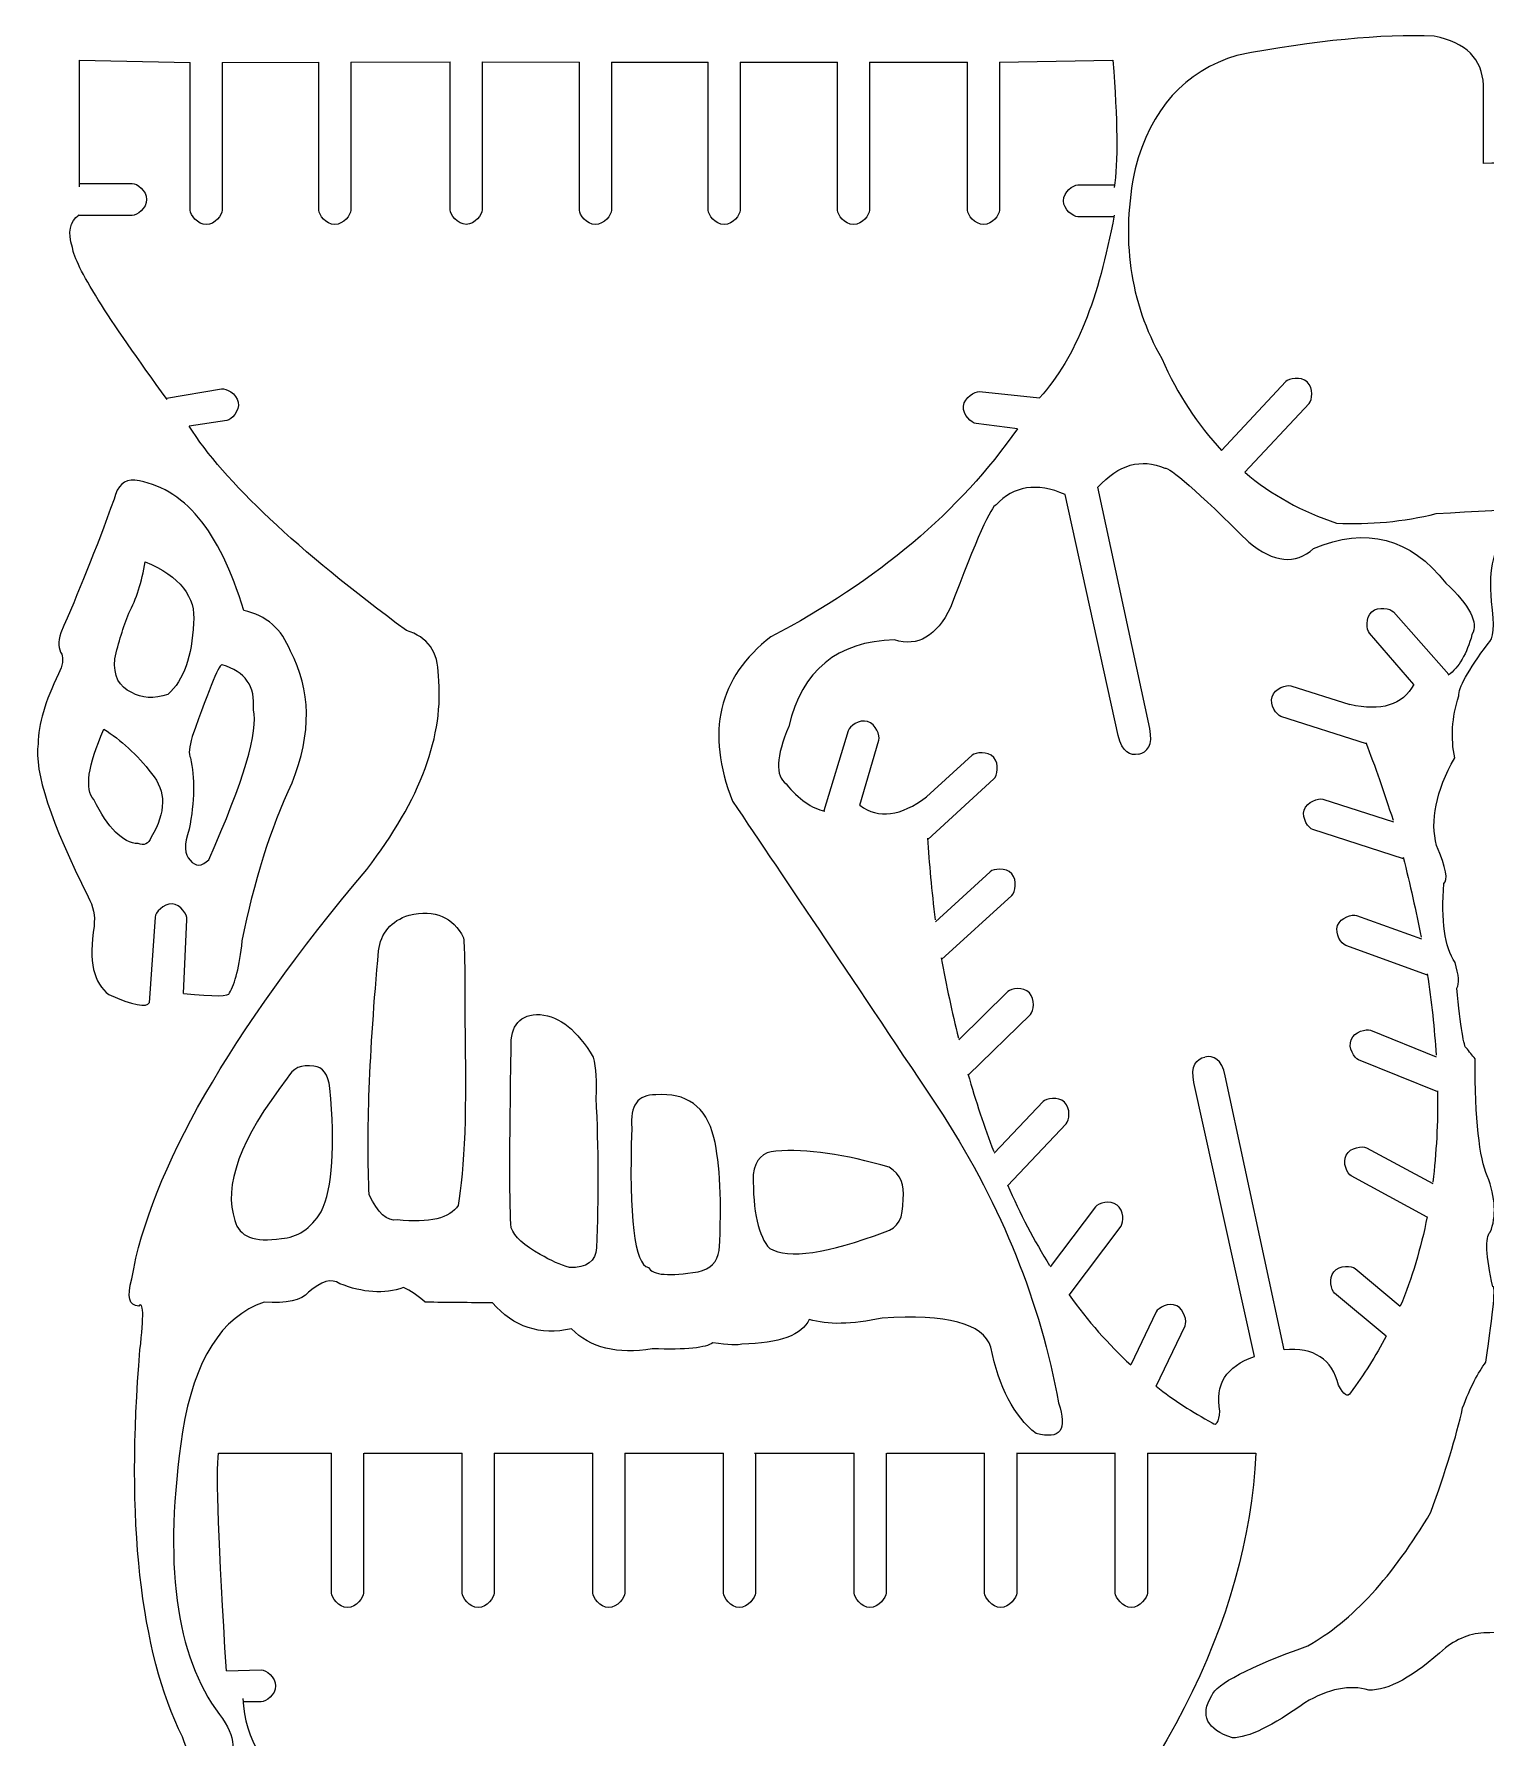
# Model space of a CAD drawing. Header units: inches. Extents: x -21 to 9.5, y -5.9 to 17.7.
# Drawn here: x -21 to -11.68, y 6.78 to 17.72 of the extents above; entities that cross this region are included whole.
import ezdxf

# ---------------------------------------------------------------- set-up
doc = ezdxf.new("R2010")
doc.units = ezdxf.units.IN
doc.header["$MEASUREMENT"] = 0
doc.layers.add('Layer 1', color=7, linetype='Continuous')

msp = doc.modelspace()

# ---------------------------------------------------------------- linework, layer by layer
at = {"layer": 'Layer 1', "color": 1, "lineweight": 9}
for points, knots in [([(-13.225, 14.909), (-13.054, 14.765), (-12.856, 14.655), (-12.635, 14.583), (-12.635, 14.583), (-12.421, 14.572), (-12.208, 14.592), (-11.995, 14.644), (-11.995, 14.644), (-11.502, 14.674), (-11.077, 14.69), (-10.721, 14.692), (-10.721, 14.692), (-10.721, 15.359), (-10.721, 16.027), (-10.721, 16.694), (-10.721, 16.694), (-10.735, 16.798), (-10.812, 16.854), (-10.953, 16.862), (-10.953, 16.862), (-11.154, 16.888), (-11.401, 16.898), (-11.693, 16.892), (-11.693, 16.892), (-11.693, 17.06), (-11.693, 17.228), (-11.693, 17.395), (-11.693, 17.395), (-11.699, 17.564), (-11.804, 17.668), (-12.008, 17.709), (-12.008, 17.709), (-12.349, 17.723), (-12.771, 17.682), (-13.275, 17.586), (-13.275, 17.586), (-13.611, 17.484), (-13.829, 17.241), (-13.929, 16.858), (-13.929, 16.858), (-14.022, 16.41), (-13.965, 16.004), (-13.758, 15.639), (-13.758, 15.639), (-13.654, 15.407), (-13.527, 15.212), (-13.374, 15.05)], [0, 0, 0, 0, 0.083333, 0.083333, 0.083333, 0.083333, 0.166667, 0.166667, 0.166667, 0.166667, 0.25, 0.25, 0.25, 0.25, 0.333333, 0.333333, 0.333333, 0.333333, 0.416667, 0.416667, 0.416667, 0.416667, 0.5, 0.5, 0.5, 0.5, 0.583333, 0.583333, 0.583333, 0.583333, 0.666667, 0.666667, 0.666667, 0.666667, 0.75, 0.75, 0.75, 0.75, 0.833333, 0.833333, 0.833333, 0.833333, 0.916667, 0.916667, 0.916667, 0.916667, 1, 1, 1, 1]), ([(-19.79, 17.541), (-19.79, 17.541), (-19.79, 16.591), (-19.79, 16.591), (-19.79, 16.591), (-19.79, 16.563), (-19.836, 16.499), (-19.892, 16.499), (-19.892, 16.499), (-19.892, 16.499), (-19.892, 16.499), (-19.892, 16.499), (-19.892, 16.499), (-19.949, 16.499), (-19.995, 16.563), (-19.995, 16.591), (-19.995, 16.591), (-19.995, 16.591), (-19.995, 17.541), (-19.995, 17.541)], [0, 0, 0, 0, 0.2, 0.2, 0.2, 0.2, 0.4, 0.4, 0.4, 0.4, 0.6, 0.6, 0.6, 0.6, 0.8, 0.8, 0.8, 0.8, 1, 1, 1, 1]), ([(-18.964, 17.542), (-18.964, 17.542), (-18.964, 16.592), (-18.964, 16.592), (-18.964, 16.592), (-18.964, 16.563), (-19.011, 16.5), (-19.067, 16.5), (-19.067, 16.5), (-19.067, 16.5), (-19.067, 16.5), (-19.067, 16.5), (-19.067, 16.5), (-19.124, 16.5), (-19.17, 16.563), (-19.17, 16.592), (-19.17, 16.592), (-19.17, 16.592), (-19.17, 17.542), (-19.17, 17.542)], [0, 0, 0, 0, 0.2, 0.2, 0.2, 0.2, 0.4, 0.4, 0.4, 0.4, 0.6, 0.6, 0.6, 0.6, 0.8, 0.8, 0.8, 0.8, 1, 1, 1, 1]), ([(-18.121, 17.544), (-18.121, 17.544), (-18.121, 16.594), (-18.121, 16.594), (-18.121, 16.594), (-18.121, 16.565), (-18.167, 16.501), (-18.223, 16.501), (-18.223, 16.501), (-18.223, 16.501), (-18.223, 16.501), (-18.223, 16.501), (-18.223, 16.501), (-18.28, 16.501), (-18.326, 16.565), (-18.326, 16.594), (-18.326, 16.594), (-18.326, 16.594), (-18.326, 17.544), (-18.326, 17.544)], [0, 0, 0, 0, 0.2, 0.2, 0.2, 0.2, 0.4, 0.4, 0.4, 0.4, 0.6, 0.6, 0.6, 0.6, 0.8, 0.8, 0.8, 0.8, 1, 1, 1, 1]), ([(-17.291, 17.542), (-17.291, 17.542), (-17.291, 16.592), (-17.291, 16.592), (-17.291, 16.592), (-17.291, 16.563), (-17.337, 16.5), (-17.394, 16.5), (-17.394, 16.5), (-17.394, 16.5), (-17.394, 16.5), (-17.394, 16.5), (-17.394, 16.5), (-17.45, 16.5), (-17.497, 16.563), (-17.497, 16.592), (-17.497, 16.592), (-17.497, 16.592), (-17.497, 17.542), (-17.497, 17.542)], [0, 0, 0, 0, 0.2, 0.2, 0.2, 0.2, 0.4, 0.4, 0.4, 0.4, 0.6, 0.6, 0.6, 0.6, 0.8, 0.8, 0.8, 0.8, 1, 1, 1, 1]), ([(-16.464, 17.542), (-16.464, 17.542), (-16.464, 16.592), (-16.464, 16.592), (-16.464, 16.592), (-16.464, 16.563), (-16.511, 16.5), (-16.567, 16.5), (-16.567, 16.5), (-16.567, 16.5), (-16.567, 16.5), (-16.567, 16.5), (-16.567, 16.5), (-16.624, 16.5), (-16.67, 16.563), (-16.67, 16.592), (-16.67, 16.592), (-16.67, 16.592), (-16.67, 17.542), (-16.67, 17.542)], [0, 0, 0, 0, 0.2, 0.2, 0.2, 0.2, 0.4, 0.4, 0.4, 0.4, 0.6, 0.6, 0.6, 0.6, 0.8, 0.8, 0.8, 0.8, 1, 1, 1, 1]), ([(-15.634, 17.542), (-15.634, 17.542), (-15.634, 16.592), (-15.634, 16.592), (-15.634, 16.592), (-15.634, 16.563), (-15.68, 16.5), (-15.737, 16.5), (-15.737, 16.5), (-15.737, 16.5), (-15.737, 16.5), (-15.737, 16.5), (-15.737, 16.5), (-15.793, 16.5), (-15.839, 16.563), (-15.839, 16.592), (-15.839, 16.592), (-15.839, 16.592), (-15.839, 17.542), (-15.839, 17.542)], [0, 0, 0, 0, 0.2, 0.2, 0.2, 0.2, 0.4, 0.4, 0.4, 0.4, 0.6, 0.6, 0.6, 0.6, 0.8, 0.8, 0.8, 0.8, 1, 1, 1, 1]), ([(-14.799, 17.542), (-14.799, 17.542), (-14.799, 16.592), (-14.799, 16.592), (-14.799, 16.592), (-14.799, 16.563), (-14.845, 16.5), (-14.902, 16.5), (-14.902, 16.5), (-14.902, 16.5), (-14.902, 16.5), (-14.902, 16.5), (-14.902, 16.5), (-14.958, 16.5), (-15.005, 16.563), (-15.005, 16.592), (-15.005, 16.592), (-15.005, 16.592), (-15.005, 17.542), (-15.005, 17.542)], [0, 0, 0, 0, 0.2, 0.2, 0.2, 0.2, 0.4, 0.4, 0.4, 0.4, 0.6, 0.6, 0.6, 0.6, 0.8, 0.8, 0.8, 0.8, 1, 1, 1, 1]), ([(-20.709, 16.764), (-20.709, 16.764), (-20.367, 16.764), (-20.367, 16.764), (-20.367, 16.764), (-20.339, 16.764), (-20.275, 16.717), (-20.275, 16.661), (-20.275, 16.661), (-20.275, 16.661), (-20.275, 16.661), (-20.275, 16.661), (-20.275, 16.661), (-20.275, 16.604), (-20.339, 16.558), (-20.367, 16.558), (-20.367, 16.558), (-20.367, 16.558), (-20.715, 16.558), (-20.715, 16.558)], [0, 0, 0, 0, 0.2, 0.2, 0.2, 0.2, 0.4, 0.4, 0.4, 0.4, 0.6, 0.6, 0.6, 0.6, 0.8, 0.8, 0.8, 0.8, 1, 1, 1, 1]), ([(-14.065, 16.55), (-14.065, 16.55), (-14.297, 16.55), (-14.297, 16.55), (-14.297, 16.55), (-14.325, 16.55), (-14.389, 16.596), (-14.389, 16.652), (-14.389, 16.652), (-14.389, 16.652), (-14.389, 16.652), (-14.389, 16.652), (-14.389, 16.652), (-14.389, 16.709), (-14.325, 16.755), (-14.297, 16.755), (-14.297, 16.755), (-14.297, 16.755), (-14.061, 16.755), (-14.061, 16.755)], [0, 0, 0, 0, 0.2, 0.2, 0.2, 0.2, 0.4, 0.4, 0.4, 0.4, 0.6, 0.6, 0.6, 0.6, 0.8, 0.8, 0.8, 0.8, 1, 1, 1, 1]), ([(-20.143, 15.376), (-20.53, 15.904), (-20.733, 16.23), (-20.752, 16.353), (-20.752, 16.353), (-20.783, 16.449), (-20.769, 16.518), (-20.709, 16.563)], [0, 0, 0, 0, 0.5, 0.5, 0.5, 0.5, 1, 1, 1, 1]), ([(-20.148, 15.384), (-20.148, 15.384), (-19.795, 15.445), (-19.795, 15.445), (-19.795, 15.445), (-19.767, 15.45), (-19.696, 15.415), (-19.687, 15.359), (-19.687, 15.359), (-19.687, 15.359), (-19.687, 15.359), (-19.687, 15.359), (-19.687, 15.359), (-19.677, 15.303), (-19.732, 15.246), (-19.76, 15.242), (-19.76, 15.242), (-19.76, 15.242), (-20.003, 15.206), (-20.003, 15.206)], [0, 0, 0, 0, 0.2, 0.2, 0.2, 0.2, 0.4, 0.4, 0.4, 0.4, 0.6, 0.6, 0.6, 0.6, 0.8, 0.8, 0.8, 0.8, 1, 1, 1, 1]), ([(-14.685, 15.189), (-14.685, 15.189), (-14.95, 15.222), (-14.95, 15.222), (-14.95, 15.222), (-14.978, 15.225), (-15.037, 15.277), (-15.031, 15.334), (-15.031, 15.334), (-15.031, 15.334), (-15.031, 15.334), (-15.031, 15.334), (-15.031, 15.334), (-15.025, 15.39), (-14.957, 15.429), (-14.929, 15.427), (-14.929, 15.427), (-14.929, 15.427), (-14.542, 15.387), (-14.542, 15.387)], [0, 0, 0, 0, 0.2, 0.2, 0.2, 0.2, 0.4, 0.4, 0.4, 0.4, 0.6, 0.6, 0.6, 0.6, 0.8, 0.8, 0.8, 0.8, 1, 1, 1, 1]), ([(-13.225, 14.909), (-13.225, 14.909), (-12.811, 15.351), (-12.811, 15.351), (-12.811, 15.351), (-12.792, 15.372), (-12.782, 15.45), (-12.824, 15.489), (-12.824, 15.489), (-12.824, 15.489), (-12.824, 15.489), (-12.824, 15.489), (-12.824, 15.489), (-12.865, 15.527), (-12.942, 15.512), (-12.962, 15.492), (-12.962, 15.492), (-12.962, 15.492), (-13.374, 15.05), (-13.374, 15.05)], [0, 0, 0, 0, 0.2, 0.2, 0.2, 0.2, 0.4, 0.4, 0.4, 0.4, 0.6, 0.6, 0.6, 0.6, 0.8, 0.8, 0.8, 0.8, 1, 1, 1, 1]), ([(-14.685, 15.189), (-15.053, 14.658), (-15.581, 14.213), (-16.267, 13.853), (-16.267, 13.853), (-16.605, 13.592), (-16.687, 13.24), (-16.514, 12.798), (-16.514, 12.798), (-16.171, 12.29), (-15.72, 11.618), (-15.161, 10.781), (-15.161, 10.781), (-14.784, 10.194), (-14.537, 9.578), (-14.421, 8.935), (-14.421, 8.935), (-14.361, 8.762), (-14.409, 8.696), (-14.565, 8.739), (-14.565, 8.739), (-14.707, 8.849), (-14.804, 9.034), (-14.855, 9.292), (-14.855, 9.292), (-14.906, 9.445), (-15.138, 9.508), (-15.553, 9.479), (-15.553, 9.479), (-15.748, 9.437), (-15.904, 9.434), (-16.021, 9.471), (-16.021, 9.471), (-16.067, 9.369), (-16.212, 9.316), (-16.454, 9.312), (-16.454, 9.312), (-16.476, 9.303), (-16.539, 9.306), (-16.641, 9.32), (-16.641, 9.32), (-16.682, 9.288), (-16.811, 9.275), (-17.029, 9.282), (-17.029, 9.282), (-17.253, 9.245), (-17.426, 9.288), (-17.548, 9.41), (-17.548, 9.41), (-17.749, 9.366), (-17.918, 9.421), (-18.055, 9.577), (-18.055, 9.577), (-18.199, 9.578), (-18.342, 9.579), (-18.486, 9.581), (-18.486, 9.581), (-18.535, 9.623), (-18.582, 9.655), (-18.626, 9.675), (-18.626, 9.675), (-18.751, 9.632), (-18.887, 9.641), (-19.035, 9.7), (-19.035, 9.7), (-19.088, 9.736), (-19.154, 9.717), (-19.235, 9.645), (-19.235, 9.645), (-19.282, 9.592), (-19.377, 9.571), (-19.521, 9.581), (-19.521, 9.581), (-19.795, 9.488), (-19.969, 9.211), (-20.045, 8.749), (-20.045, 8.749), (-20.17, 7.911), (-20.091, 7.306), (-19.807, 6.935), (-19.807, 6.935), (-19.697, 6.787), (-19.694, 6.674), (-19.799, 6.595), (-19.799, 6.595), (-19.909, 6.552), (-19.992, 6.617), (-20.045, 6.79), (-20.045, 6.79), (-20.318, 7.346), (-20.409, 8.174), (-20.318, 9.275), (-20.318, 9.275), (-20.292, 9.499), (-20.295, 9.593), (-20.326, 9.556), (-20.326, 9.556), (-20.388, 9.557), (-20.402, 9.615), (-20.371, 9.73), (-20.371, 9.73), (-20.248, 10.429), (-19.745, 11.306), (-18.862, 12.36), (-18.862, 12.36), (-18.516, 12.808), (-18.363, 13.223), (-18.402, 13.603), (-18.402, 13.603), (-18.402, 13.756), (-18.471, 13.853), (-18.607, 13.893), (-18.607, 13.893), (-19.311, 14.412), (-19.776, 14.849), (-20.003, 15.206)], [0, 0, 0, 0, 0.034483, 0.034483, 0.034483, 0.034483, 0.068966, 0.068966, 0.068966, 0.068966, 0.103448, 0.103448, 0.103448, 0.103448, 0.137931, 0.137931, 0.137931, 0.137931, 0.172414, 0.172414, 0.172414, 0.172414, 0.206897, 0.206897, 0.206897, 0.206897, 0.241379, 0.241379, 0.241379, 0.241379, 0.275862, 0.275862, 0.275862, 0.275862, 0.310345, 0.310345, 0.310345, 0.310345, 0.344828, 0.344828, 0.344828, 0.344828, 0.37931, 0.37931, 0.37931, 0.37931, 0.413793, 0.413793, 0.413793, 0.413793, 0.448276, 0.448276, 0.448276, 0.448276, 0.482759, 0.482759, 0.482759, 0.482759, 0.517241, 0.517241, 0.517241, 0.517241, 0.551724, 0.551724, 0.551724, 0.551724, 0.586207, 0.586207, 0.586207, 0.586207, 0.62069, 0.62069, 0.62069, 0.62069, 0.655172, 0.655172, 0.655172, 0.655172, 0.689655, 0.689655, 0.689655, 0.689655, 0.724138, 0.724138, 0.724138, 0.724138, 0.758621, 0.758621, 0.758621, 0.758621, 0.793103, 0.793103, 0.793103, 0.793103, 0.827586, 0.827586, 0.827586, 0.827586, 0.862069, 0.862069, 0.862069, 0.862069, 0.896552, 0.896552, 0.896552, 0.896552, 0.931034, 0.931034, 0.931034, 0.931034, 0.965517, 0.965517, 0.965517, 0.965517, 1, 1, 1, 1]), ([(-14.168, 14.813), (-14.034, 14.96), (-13.89, 15.001), (-13.738, 14.936), (-13.738, 14.936), (-13.709, 14.946), (-13.529, 14.787), (-13.198, 14.46), (-13.198, 14.46), (-13.038, 14.328), (-12.9, 14.315), (-12.784, 14.419), (-12.784, 14.419), (-12.445, 14.563), (-12.161, 14.489), (-11.934, 14.197), (-11.934, 14.197), (-11.78, 14.054), (-11.723, 13.944), (-11.766, 13.868), (-11.766, 13.868), (-11.799, 13.744), (-11.85, 13.656), (-11.919, 13.606)], [0, 0, 0, 0, 0.166667, 0.166667, 0.166667, 0.166667, 0.333333, 0.333333, 0.333333, 0.333333, 0.5, 0.5, 0.5, 0.5, 0.666667, 0.666667, 0.666667, 0.666667, 0.833333, 0.833333, 0.833333, 0.833333, 1, 1, 1, 1]), ([(-20.038, 11.562), (-19.839, 11.543), (-19.741, 11.544), (-19.744, 11.567), (-19.744, 11.567), (-19.706, 11.625), (-19.679, 11.736), (-19.661, 11.9), (-19.661, 11.9), (-19.586, 12.281), (-19.48, 12.62), (-19.341, 12.916), (-19.341, 12.916), (-19.215, 13.233), (-19.219, 13.514), (-19.352, 13.76), (-19.352, 13.76), (-19.406, 13.903), (-19.506, 13.99), (-19.652, 14.022), (-19.652, 14.022), (-19.806, 14.538), (-20.038, 14.816), (-20.351, 14.858), (-20.351, 14.858), (-20.418, 14.866), (-20.463, 14.825), (-20.484, 14.736), (-20.484, 14.736), (-20.602, 14.412), (-20.717, 14.126), (-20.827, 13.878), (-20.827, 13.878), (-20.845, 13.819), (-20.843, 13.774), (-20.82, 13.742), (-20.82, 13.742), (-20.808, 13.713), (-20.815, 13.67), (-20.84, 13.615), (-20.84, 13.615), (-20.927, 13.441), (-20.971, 13.291), (-20.972, 13.166), (-20.972, 13.166), (-20.998, 12.987), (-20.89, 12.66), (-20.65, 12.183), (-20.65, 12.183), (-20.618, 12.125), (-20.605, 12.062), (-20.613, 11.995), (-20.613, 11.995), (-20.648, 11.771), (-20.616, 11.625), (-20.517, 11.556), (-20.517, 11.556), (-20.365, 11.488), (-20.273, 11.47), (-20.258, 11.504)], [0, 0, 0, 0, 0.066667, 0.066667, 0.066667, 0.066667, 0.133333, 0.133333, 0.133333, 0.133333, 0.2, 0.2, 0.2, 0.2, 0.266667, 0.266667, 0.266667, 0.266667, 0.333333, 0.333333, 0.333333, 0.333333, 0.4, 0.4, 0.4, 0.4, 0.466667, 0.466667, 0.466667, 0.466667, 0.533333, 0.533333, 0.533333, 0.533333, 0.6, 0.6, 0.6, 0.6, 0.666667, 0.666667, 0.666667, 0.666667, 0.733333, 0.733333, 0.733333, 0.733333, 0.8, 0.8, 0.8, 0.8, 0.866667, 0.866667, 0.866667, 0.866667, 0.933333, 0.933333, 0.933333, 0.933333, 1, 1, 1, 1]), ([(-14.378, 14.767), (-14.562, 14.845), (-14.709, 14.822), (-14.821, 14.7), (-14.821, 14.7), (-14.851, 14.697), (-14.949, 14.478), (-15.114, 14.042), (-15.114, 14.042), (-15.205, 13.856), (-15.324, 13.787), (-15.473, 13.833), (-15.473, 13.833), (-15.842, 13.823), (-16.068, 13.638), (-16.153, 13.278), (-16.153, 13.278), (-16.235, 13.083), (-16.24, 12.96), (-16.17, 12.909), (-16.17, 12.909), (-16.088, 12.809), (-16.005, 12.751), (-15.922, 12.734)], [0, 0, 0, 0, 0.166667, 0.166667, 0.166667, 0.166667, 0.333333, 0.333333, 0.333333, 0.333333, 0.5, 0.5, 0.5, 0.5, 0.666667, 0.666667, 0.666667, 0.666667, 0.833333, 0.833333, 0.833333, 0.833333, 1, 1, 1, 1]), ([(-13.905, 13.1), (-13.905, 13.1), (-13.905, 13.1), (-13.905, 13.1), (-13.905, 13.1), (-13.85, 13.112), (-13.812, 13.155), (-13.835, 13.264), (-13.835, 13.264), (-13.835, 13.264), (-14.168, 14.813), (-14.168, 14.813)], [0, 0, 0, 0, 0.333333, 0.333333, 0.333333, 0.333333, 0.666667, 0.666667, 0.666667, 0.666667, 1, 1, 1, 1]), ([(-13.905, 13.1), (-13.905, 13.1), (-13.905, 13.1), (-13.905, 13.1), (-13.905, 13.1), (-13.96, 13.088), (-14.013, 13.111), (-14.037, 13.22), (-14.037, 13.22), (-14.037, 13.22), (-14.378, 14.767), (-14.378, 14.767)], [0, 0, 0, 0, 0.333333, 0.333333, 0.333333, 0.333333, 0.666667, 0.666667, 0.666667, 0.666667, 1, 1, 1, 1]), ([(-7.837, 11.259), (-7.898, 11.137), (-8.018, 10.986), (-8.198, 10.805), (-8.198, 10.805), (-8.296, 10.748), (-8.385, 10.674), (-8.465, 10.585), (-8.465, 10.585), (-8.5, 10.57), (-8.519, 10.517), (-8.52, 10.427), (-8.52, 10.427), (-8.543, 10.35), (-8.603, 10.307), (-8.699, 10.299), (-8.699, 10.299), (-8.775, 10.29), (-8.827, 10.239), (-8.855, 10.145), (-8.855, 10.145), (-8.857, 10.117), (-8.893, 10.024), (-8.963, 9.866), (-8.963, 9.866), (-9.079, 9.619), (-9.201, 9.476), (-9.329, 9.435), (-9.329, 9.435), (-9.433, 9.424), (-9.505, 9.388), (-9.544, 9.327), (-9.544, 9.327), (-9.7, 9.111), (-10.163, 8.543), (-10.934, 7.621), (-10.934, 7.621), (-11.158, 7.685), (-11.285, 7.69), (-11.314, 7.635), (-11.314, 7.635), (-11.356, 7.526), (-11.469, 7.468), (-11.652, 7.459), (-11.652, 7.459), (-11.754, 7.462), (-11.849, 7.429), (-11.936, 7.362), (-11.936, 7.362), (-12.141, 7.177), (-12.305, 7.086), (-12.428, 7.091), (-12.428, 7.091), (-12.55, 7.127), (-12.688, 7.099), (-12.84, 7.009), (-12.84, 7.009), (-13.047, 6.86), (-13.202, 6.785), (-13.304, 6.784), (-13.304, 6.784), (-13.47, 6.838), (-13.514, 6.928), (-13.437, 7.055), (-13.437, 7.055), (-13.406, 7.131), (-13.2, 7.238), (-12.82, 7.375), (-12.82, 7.375), (-12.535, 7.535), (-12.272, 7.821), (-12.03, 8.233), (-12.03, 8.233), (-11.936, 8.493), (-11.868, 8.716), (-11.826, 8.903), (-11.826, 8.903), (-11.777, 9.033), (-11.727, 9.131), (-11.677, 9.196), (-11.677, 9.196), (-11.628, 9.532), (-11.613, 9.694), (-11.632, 9.68), (-11.632, 9.68), (-11.677, 9.88), (-11.682, 9.997), (-11.649, 10.031), (-11.649, 10.031), (-11.608, 10.131), (-11.614, 10.252), (-11.668, 10.392), (-11.668, 10.392), (-11.719, 10.504), (-11.746, 10.754), (-11.746, 11.143), (-11.746, 11.143), (-11.765, 11.166), (-11.784, 11.19), (-11.803, 11.214), (-11.803, 11.214), (-11.818, 11.217), (-11.838, 11.345), (-11.863, 11.598), (-11.863, 11.598), (-11.846, 11.625), (-11.85, 11.68), (-11.875, 11.763), (-11.875, 11.763), (-11.941, 11.861), (-11.965, 12.03), (-11.947, 12.27), (-11.947, 12.27), (-11.917, 12.287), (-11.933, 12.369), (-11.993, 12.514), (-11.993, 12.514), (-12.036, 12.671), (-11.998, 12.858), (-11.877, 13.077), (-11.877, 13.077), (-11.903, 13.201), (-11.895, 13.333), (-11.851, 13.473), (-11.851, 13.473), (-11.855, 13.522), (-11.793, 13.635), (-11.663, 13.81), (-11.663, 13.81), (-11.626, 13.835), (-11.618, 13.925), (-11.641, 14.079), (-11.641, 14.079), (-11.659, 14.302), (-11.625, 14.437), (-11.539, 14.484), (-11.539, 14.484), (-11.492, 14.514), (-11.392, 14.45), (-11.24, 14.291), (-11.24, 14.291), (-11.147, 14.215), (-11.08, 14.142), (-11.039, 14.073), (-11.039, 14.073), (-10.724, 13.604), (-10.368, 13.22), (-9.973, 12.919)], [0, 0, 0, 0, 0.027027, 0.027027, 0.027027, 0.027027, 0.054054, 0.054054, 0.054054, 0.054054, 0.081081, 0.081081, 0.081081, 0.081081, 0.108108, 0.108108, 0.108108, 0.108108, 0.135135, 0.135135, 0.135135, 0.135135, 0.162162, 0.162162, 0.162162, 0.162162, 0.189189, 0.189189, 0.189189, 0.189189, 0.216216, 0.216216, 0.216216, 0.216216, 0.243243, 0.243243, 0.243243, 0.243243, 0.27027, 0.27027, 0.27027, 0.27027, 0.297297, 0.297297, 0.297297, 0.297297, 0.324324, 0.324324, 0.324324, 0.324324, 0.351351, 0.351351, 0.351351, 0.351351, 0.378378, 0.378378, 0.378378, 0.378378, 0.405405, 0.405405, 0.405405, 0.405405, 0.432432, 0.432432, 0.432432, 0.432432, 0.459459, 0.459459, 0.459459, 0.459459, 0.486486, 0.486486, 0.486486, 0.486486, 0.513514, 0.513514, 0.513514, 0.513514, 0.540541, 0.540541, 0.540541, 0.540541, 0.567568, 0.567568, 0.567568, 0.567568, 0.594595, 0.594595, 0.594595, 0.594595, 0.621622, 0.621622, 0.621622, 0.621622, 0.648649, 0.648649, 0.648649, 0.648649, 0.675676, 0.675676, 0.675676, 0.675676, 0.702703, 0.702703, 0.702703, 0.702703, 0.72973, 0.72973, 0.72973, 0.72973, 0.756757, 0.756757, 0.756757, 0.756757, 0.783784, 0.783784, 0.783784, 0.783784, 0.810811, 0.810811, 0.810811, 0.810811, 0.837838, 0.837838, 0.837838, 0.837838, 0.864865, 0.864865, 0.864865, 0.864865, 0.891892, 0.891892, 0.891892, 0.891892, 0.918919, 0.918919, 0.918919, 0.918919, 0.945946, 0.945946, 0.945946, 0.945946, 0.972973, 0.972973, 0.972973, 0.972973, 1, 1, 1, 1]), ([(-20.371, 13.496), (-20.452, 13.53), (-20.489, 13.602), (-20.48, 13.711), (-20.48, 13.711), (-20.456, 13.817), (-20.425, 13.915), (-20.389, 14.005), (-20.389, 14.005), (-20.341, 14.094), (-20.306, 14.204), (-20.285, 14.334)], [0, 0, 0, 0, 0.333333, 0.333333, 0.333333, 0.333333, 0.666667, 0.666667, 0.666667, 0.666667, 1, 1, 1, 1]), ([(-20.285, 14.334), (-20.06, 14.241), (-19.956, 14.11), (-19.975, 13.94), (-19.975, 13.94), (-19.983, 13.727), (-20.037, 13.575), (-20.138, 13.483), (-20.138, 13.483), (-20.229, 13.453), (-20.307, 13.457), (-20.371, 13.496)], [0, 0, 0, 0, 0.333333, 0.333333, 0.333333, 0.333333, 0.666667, 0.666667, 0.666667, 0.666667, 1, 1, 1, 1]), ([(-12.139, 13.546), (-12.139, 13.546), (-12.425, 13.877), (-12.425, 13.877), (-12.425, 13.877), (-12.443, 13.898), (-12.451, 13.976), (-12.409, 14.014), (-12.409, 14.014), (-12.409, 14.014), (-12.409, 14.014), (-12.409, 14.014), (-12.409, 14.014), (-12.366, 14.051), (-12.29, 14.034), (-12.271, 14.013), (-12.271, 14.013), (-12.271, 14.013), (-11.914, 13.61), (-11.914, 13.61)], [0, 0, 0, 0, 0.2, 0.2, 0.2, 0.2, 0.4, 0.4, 0.4, 0.4, 0.6, 0.6, 0.6, 0.6, 0.8, 0.8, 0.8, 0.8, 1, 1, 1, 1]), ([(-19.79, 13.673), (-19.642, 13.63), (-19.575, 13.535), (-19.59, 13.385), (-19.59, 13.385), (-19.556, 13.249), (-19.651, 12.928), (-19.876, 12.422), (-19.876, 12.422), (-19.921, 12.377), (-19.961, 12.376), (-19.996, 12.419), (-19.996, 12.419), (-20.034, 12.453), (-20.036, 12.52), (-20.002, 12.617), (-20.002, 12.617), (-19.967, 12.797), (-19.964, 12.95), (-19.994, 13.075), (-19.994, 13.075), (-20.007, 13.1), (-20.003, 13.146), (-19.982, 13.212), (-19.982, 13.212), (-19.867, 13.538), (-19.803, 13.691), (-19.79, 13.673)], [0, 0, 0, 0, 0.142857, 0.142857, 0.142857, 0.142857, 0.285714, 0.285714, 0.285714, 0.285714, 0.428571, 0.428571, 0.428571, 0.428571, 0.571429, 0.571429, 0.571429, 0.571429, 0.714286, 0.714286, 0.714286, 0.714286, 0.857143, 0.857143, 0.857143, 0.857143, 1, 1, 1, 1]), ([(-12.444, 13.165), (-12.444, 13.165), (-12.993, 13.342), (-12.993, 13.342), (-12.993, 13.342), (-13.02, 13.351), (-13.067, 13.415), (-13.049, 13.468), (-13.049, 13.468), (-13.049, 13.468), (-13.049, 13.468), (-13.049, 13.468), (-13.049, 13.468), (-13.032, 13.522), (-12.957, 13.547), (-12.93, 13.538), (-12.93, 13.538), (-12.93, 13.538), (-12.55, 13.418), (-12.55, 13.418)], [0, 0, 0, 0, 0.2, 0.2, 0.2, 0.2, 0.4, 0.4, 0.4, 0.4, 0.6, 0.6, 0.6, 0.6, 0.8, 0.8, 0.8, 0.8, 1, 1, 1, 1]), ([(-20.55, 13.259), (-20.653, 13.024), (-20.674, 12.874), (-20.614, 12.808), (-20.614, 12.808), (-20.524, 12.624), (-20.429, 12.53), (-20.33, 12.525), (-20.33, 12.525), (-20.292, 12.51), (-20.264, 12.524), (-20.246, 12.566), (-20.246, 12.566), (-20.15, 12.726), (-20.149, 12.863), (-20.243, 12.975), (-20.243, 12.975), (-20.338, 13.097), (-20.44, 13.192), (-20.55, 13.259)], [0, 0, 0, 0, 0.2, 0.2, 0.2, 0.2, 0.4, 0.4, 0.4, 0.4, 0.6, 0.6, 0.6, 0.6, 0.8, 0.8, 0.8, 0.8, 1, 1, 1, 1]), ([(-15.696, 12.771), (-15.696, 12.771), (-15.574, 13.19), (-15.574, 13.19), (-15.574, 13.19), (-15.566, 13.218), (-15.592, 13.292), (-15.646, 13.309), (-15.646, 13.309), (-15.646, 13.309), (-15.646, 13.309), (-15.646, 13.309), (-15.646, 13.309), (-15.7, 13.325), (-15.763, 13.278), (-15.771, 13.25), (-15.771, 13.25), (-15.771, 13.25), (-15.928, 12.735), (-15.928, 12.735)], [0, 0, 0, 0, 0.2, 0.2, 0.2, 0.2, 0.4, 0.4, 0.4, 0.4, 0.6, 0.6, 0.6, 0.6, 0.8, 0.8, 0.8, 0.8, 1, 1, 1, 1]), ([(-15.26, 12.552), (-15.26, 12.552), (-14.835, 12.941), (-14.835, 12.941), (-14.835, 12.941), (-14.814, 12.96), (-14.798, 13.037), (-14.837, 13.079), (-14.837, 13.079), (-14.837, 13.079), (-14.837, 13.079), (-14.837, 13.079), (-14.837, 13.079), (-14.875, 13.121), (-14.953, 13.112), (-14.974, 13.093), (-14.974, 13.093), (-14.974, 13.093), (-15.269, 12.825), (-15.269, 12.825)], [0, 0, 0, 0, 0.2, 0.2, 0.2, 0.2, 0.4, 0.4, 0.4, 0.4, 0.6, 0.6, 0.6, 0.6, 0.8, 0.8, 0.8, 0.8, 1, 1, 1, 1]), ([(-12.205, 12.427), (-12.205, 12.427), (-12.787, 12.615), (-12.787, 12.615), (-12.787, 12.615), (-12.814, 12.623), (-12.861, 12.687), (-12.843, 12.741), (-12.843, 12.741), (-12.843, 12.741), (-12.843, 12.741), (-12.843, 12.741), (-12.843, 12.741), (-12.826, 12.794), (-12.751, 12.819), (-12.724, 12.81), (-12.724, 12.81), (-12.724, 12.81), (-12.27, 12.664), (-12.27, 12.664)], [0, 0, 0, 0, 0.2, 0.2, 0.2, 0.2, 0.4, 0.4, 0.4, 0.4, 0.6, 0.6, 0.6, 0.6, 0.8, 0.8, 0.8, 0.8, 1, 1, 1, 1]), ([(-15.171, 11.781), (-15.171, 11.781), (-14.72, 12.193), (-14.72, 12.193), (-14.72, 12.193), (-14.699, 12.213), (-14.683, 12.29), (-14.721, 12.332), (-14.721, 12.332), (-14.721, 12.332), (-14.721, 12.332), (-14.721, 12.332), (-14.721, 12.332), (-14.759, 12.373), (-14.838, 12.364), (-14.859, 12.345), (-14.859, 12.345), (-14.859, 12.345), (-15.211, 12.023), (-15.211, 12.023)], [0, 0, 0, 0, 0.2, 0.2, 0.2, 0.2, 0.4, 0.4, 0.4, 0.4, 0.6, 0.6, 0.6, 0.6, 0.8, 0.8, 0.8, 0.8, 1, 1, 1, 1]), ([(-20.038, 11.562), (-20.038, 11.562), (-20.016, 12.039), (-20.016, 12.039), (-20.016, 12.039), (-20.014, 12.067), (-20.056, 12.134), (-20.112, 12.138), (-20.112, 12.138), (-20.112, 12.138), (-20.112, 12.138), (-20.112, 12.138), (-20.112, 12.138), (-20.169, 12.141), (-20.219, 12.081), (-20.221, 12.053), (-20.221, 12.053), (-20.221, 12.053), (-20.258, 11.504), (-20.258, 11.504)], [0, 0, 0, 0, 0.2, 0.2, 0.2, 0.2, 0.4, 0.4, 0.4, 0.4, 0.6, 0.6, 0.6, 0.6, 0.8, 0.8, 0.8, 0.8, 1, 1, 1, 1]), ([(-18.233, 11.394), (-18.23, 11.672), (-18.233, 11.848), (-18.241, 11.921), (-18.241, 11.921), (-18.307, 12.055), (-18.423, 12.103), (-18.59, 12.066), (-18.59, 12.066), (-18.707, 12.029), (-18.772, 11.952), (-18.786, 11.836), (-18.786, 11.836), (-18.846, 11.178), (-18.866, 10.656), (-18.846, 10.27), (-18.846, 10.27), (-18.792, 10.154), (-18.732, 10.1), (-18.667, 10.109), (-18.667, 10.109), (-18.457, 10.089), (-18.327, 10.12), (-18.276, 10.202), (-18.276, 10.202), (-18.233, 10.429), (-18.219, 10.826), (-18.233, 11.394)], [0, 0, 0, 0, 0.142857, 0.142857, 0.142857, 0.142857, 0.285714, 0.285714, 0.285714, 0.285714, 0.428571, 0.428571, 0.428571, 0.428571, 0.571429, 0.571429, 0.571429, 0.571429, 0.714286, 0.714286, 0.714286, 0.714286, 0.857143, 0.857143, 0.857143, 0.857143, 1, 1, 1, 1]), ([(-12.051, 11.68), (-12.051, 11.68), (-12.577, 11.871), (-12.577, 11.871), (-12.577, 11.871), (-12.604, 11.88), (-12.648, 11.945), (-12.629, 11.999), (-12.629, 11.999), (-12.629, 11.999), (-12.629, 11.999), (-12.629, 11.999), (-12.629, 11.999), (-12.609, 12.052), (-12.534, 12.074), (-12.507, 12.064), (-12.507, 12.064), (-12.507, 12.064), (-12.091, 11.913), (-12.091, 11.913)], [0, 0, 0, 0, 0.2, 0.2, 0.2, 0.2, 0.4, 0.4, 0.4, 0.4, 0.6, 0.6, 0.6, 0.6, 0.8, 0.8, 0.8, 0.8, 1, 1, 1, 1]), ([(-15, 11.038), (-15, 11.038), (-14.601, 11.429), (-14.601, 11.429), (-14.601, 11.429), (-14.581, 11.45), (-14.568, 11.527), (-14.608, 11.567), (-14.608, 11.567), (-14.608, 11.567), (-14.608, 11.567), (-14.608, 11.567), (-14.608, 11.567), (-14.647, 11.608), (-14.725, 11.596), (-14.746, 11.576), (-14.746, 11.576), (-14.746, 11.576), (-15.061, 11.266), (-15.061, 11.266)], [0, 0, 0, 0, 0.2, 0.2, 0.2, 0.2, 0.4, 0.4, 0.4, 0.4, 0.6, 0.6, 0.6, 0.6, 0.8, 0.8, 0.8, 0.8, 1, 1, 1, 1]), ([(-17.391, 10.894), (-17.385, 10.997), (-17.39, 11.084), (-17.408, 11.155), (-17.408, 11.155), (-17.51, 11.326), (-17.623, 11.416), (-17.748, 11.428), (-17.748, 11.428), (-17.878, 11.431), (-17.941, 11.36), (-17.935, 11.215), (-17.935, 11.215), (-17.946, 10.568), (-17.946, 10.183), (-17.935, 10.058), (-17.935, 10.058), (-17.913, 10.002), (-17.851, 9.945), (-17.749, 9.888), (-17.749, 9.888), (-17.68, 9.848), (-17.618, 9.82), (-17.561, 9.803), (-17.561, 9.803), (-17.449, 9.8), (-17.391, 9.843), (-17.387, 9.931), (-17.387, 9.931), (-17.374, 10.247), (-17.375, 10.568), (-17.391, 10.894)], [0, 0, 0, 0, 0.125, 0.125, 0.125, 0.125, 0.25, 0.25, 0.25, 0.25, 0.375, 0.375, 0.375, 0.375, 0.5, 0.5, 0.5, 0.5, 0.625, 0.625, 0.625, 0.625, 0.75, 0.75, 0.75, 0.75, 0.875, 0.875, 0.875, 0.875, 1, 1, 1, 1]), ([(-11.986, 10.931), (-11.986, 10.931), (-12.495, 11.136), (-12.495, 11.136), (-12.495, 11.136), (-12.521, 11.147), (-12.563, 11.214), (-12.542, 11.266), (-12.542, 11.266), (-12.542, 11.266), (-12.542, 11.266), (-12.542, 11.266), (-12.542, 11.266), (-12.521, 11.318), (-12.444, 11.338), (-12.418, 11.327), (-12.418, 11.327), (-12.418, 11.327), (-11.995, 11.156), (-11.995, 11.156)], [0, 0, 0, 0, 0.2, 0.2, 0.2, 0.2, 0.4, 0.4, 0.4, 0.4, 0.6, 0.6, 0.6, 0.6, 0.8, 0.8, 0.8, 0.8, 1, 1, 1, 1]), ([(-12.972, 9.275), (-12.972, 9.275), (-13.35, 11.035), (-13.35, 11.035), (-13.35, 11.035), (-13.373, 11.143), (-13.426, 11.167), (-13.481, 11.155), (-13.481, 11.155), (-13.481, 11.155), (-13.481, 11.155), (-13.481, 11.155)], [0, 0, 0, 0, 0.333333, 0.333333, 0.333333, 0.333333, 0.666667, 0.666667, 0.666667, 0.666667, 1, 1, 1, 1]), ([(-19.372, 11.019), (-19.338, 11.084), (-19.281, 11.11), (-19.201, 11.096), (-19.201, 11.096), (-19.144, 11.092), (-19.11, 11.045), (-19.099, 10.955), (-19.099, 10.955), (-19.063, 10.582), (-19.082, 10.318), (-19.154, 10.161), (-19.154, 10.161), (-19.223, 10.053), (-19.308, 9.996), (-19.41, 9.99), (-19.41, 9.99), (-19.583, 9.963), (-19.683, 10.002), (-19.708, 10.106), (-19.708, 10.106), (-19.786, 10.325), (-19.674, 10.629), (-19.372, 11.019)], [0, 0, 0, 0, 0.166667, 0.166667, 0.166667, 0.166667, 0.333333, 0.333333, 0.333333, 0.333333, 0.5, 0.5, 0.5, 0.5, 0.666667, 0.666667, 0.666667, 0.666667, 0.833333, 0.833333, 0.833333, 0.833333, 1, 1, 1, 1]), ([(-13.163, 9.233), (-13.163, 9.233), (-13.551, 10.991), (-13.551, 10.991), (-13.551, 10.991), (-13.574, 11.099), (-13.536, 11.143), (-13.481, 11.155), (-13.481, 11.155), (-13.481, 11.155), (-13.481, 11.155), (-13.481, 11.155)], [0, 0, 0, 0, 0.333333, 0.333333, 0.333333, 0.333333, 0.666667, 0.666667, 0.666667, 0.666667, 1, 1, 1, 1]), ([(-17.161, 10.699), (-17.172, 10.844), (-17.121, 10.915), (-17.007, 10.912), (-17.007, 10.912), (-16.809, 10.929), (-16.684, 10.838), (-16.633, 10.639), (-16.633, 10.639), (-16.593, 10.466), (-16.581, 10.224), (-16.599, 9.914), (-16.599, 9.914), (-16.61, 9.84), (-16.655, 9.794), (-16.735, 9.777), (-16.735, 9.777), (-16.918, 9.746), (-17.024, 9.754), (-17.054, 9.803), (-17.054, 9.803), (-17.144, 9.823), (-17.179, 10.121), (-17.161, 10.699)], [0, 0, 0, 0, 0.166667, 0.166667, 0.166667, 0.166667, 0.333333, 0.333333, 0.333333, 0.333333, 0.5, 0.5, 0.5, 0.5, 0.666667, 0.666667, 0.666667, 0.666667, 0.833333, 0.833333, 0.833333, 0.833333, 1, 1, 1, 1]), ([(-14.748, 10.329), (-14.748, 10.329), (-14.371, 10.727), (-14.371, 10.727), (-14.371, 10.727), (-14.351, 10.748), (-14.341, 10.826), (-14.382, 10.865), (-14.382, 10.865), (-14.382, 10.865), (-14.382, 10.865), (-14.382, 10.865), (-14.382, 10.865), (-14.423, 10.904), (-14.5, 10.89), (-14.52, 10.869), (-14.52, 10.869), (-14.52, 10.869), (-14.833, 10.538), (-14.833, 10.538)], [0, 0, 0, 0, 0.2, 0.2, 0.2, 0.2, 0.4, 0.4, 0.4, 0.4, 0.6, 0.6, 0.6, 0.6, 0.8, 0.8, 0.8, 0.8, 1, 1, 1, 1]), ([(-16.381, 10.4), (-16.367, 10.498), (-16.319, 10.548), (-16.236, 10.55), (-16.236, 10.55), (-16.036, 10.567), (-15.793, 10.532), (-15.508, 10.447), (-15.508, 10.447), (-15.436, 10.402), (-15.406, 10.333), (-15.419, 10.242), (-15.419, 10.242), (-15.414, 10.124), (-15.453, 10.054), (-15.534, 10.033), (-15.534, 10.033), (-15.906, 9.892), (-16.153, 9.857), (-16.275, 9.926), (-16.275, 9.926), (-16.347, 10.002), (-16.383, 10.16), (-16.381, 10.4)], [0, 0, 0, 0, 0.166667, 0.166667, 0.166667, 0.166667, 0.333333, 0.333333, 0.333333, 0.333333, 0.5, 0.5, 0.5, 0.5, 0.666667, 0.666667, 0.666667, 0.666667, 0.833333, 0.833333, 0.833333, 0.833333, 1, 1, 1, 1]), ([(-12.053, 10.128), (-12.053, 10.128), (-12.541, 10.392), (-12.541, 10.392), (-12.541, 10.392), (-12.567, 10.405), (-12.6, 10.476), (-12.574, 10.526), (-12.574, 10.526), (-12.574, 10.526), (-12.574, 10.526), (-12.574, 10.526), (-12.574, 10.526), (-12.547, 10.576), (-12.469, 10.586), (-12.444, 10.573), (-12.444, 10.573), (-12.444, 10.573), (-12.018, 10.343), (-12.018, 10.343)], [0, 0, 0, 0, 0.2, 0.2, 0.2, 0.2, 0.4, 0.4, 0.4, 0.4, 0.6, 0.6, 0.6, 0.6, 0.8, 0.8, 0.8, 0.8, 1, 1, 1, 1]), ([(-14.352, 9.627), (-14.352, 9.627), (-14.019, 10.07), (-14.019, 10.07), (-14.019, 10.07), (-14.001, 10.093), (-14, 10.171), (-14.045, 10.205), (-14.045, 10.205), (-14.045, 10.205), (-14.045, 10.205), (-14.045, 10.205), (-14.045, 10.205), (-14.09, 10.24), (-14.165, 10.217), (-14.183, 10.194), (-14.183, 10.194), (-14.183, 10.194), (-14.474, 9.808), (-14.474, 9.808)], [0, 0, 0, 0, 0.2, 0.2, 0.2, 0.2, 0.4, 0.4, 0.4, 0.4, 0.6, 0.6, 0.6, 0.6, 0.8, 0.8, 0.8, 0.8, 1, 1, 1, 1]), ([(-12.317, 9.363), (-12.317, 9.363), (-12.648, 9.639), (-12.648, 9.639), (-12.648, 9.639), (-12.67, 9.658), (-12.689, 9.734), (-12.653, 9.777), (-12.653, 9.777), (-12.653, 9.777), (-12.653, 9.777), (-12.653, 9.777), (-12.653, 9.777), (-12.616, 9.821), (-12.538, 9.816), (-12.516, 9.797), (-12.516, 9.797), (-12.516, 9.797), (-12.227, 9.555), (-12.227, 9.555)], [0, 0, 0, 0, 0.2, 0.2, 0.2, 0.2, 0.4, 0.4, 0.4, 0.4, 0.6, 0.6, 0.6, 0.6, 0.8, 0.8, 0.8, 0.8, 1, 1, 1, 1]), ([(-13.794, 9.041), (-13.794, 9.041), (-13.608, 9.43), (-13.608, 9.43), (-13.608, 9.43), (-13.596, 9.456), (-13.611, 9.533), (-13.662, 9.558), (-13.662, 9.558), (-13.662, 9.558), (-13.662, 9.558), (-13.662, 9.558), (-13.662, 9.558), (-13.713, 9.582), (-13.782, 9.545), (-13.794, 9.519), (-13.794, 9.519), (-13.794, 9.519), (-13.957, 9.178), (-13.957, 9.178)], [0, 0, 0, 0, 0.2, 0.2, 0.2, 0.2, 0.4, 0.4, 0.4, 0.4, 0.6, 0.6, 0.6, 0.6, 0.8, 0.8, 0.8, 0.8, 1, 1, 1, 1]), ([(-12.317, 9.363), (-12.384, 9.234), (-12.46, 9.114), (-12.547, 9), (-12.547, 9), (-12.563, 8.968), (-12.588, 8.984), (-12.623, 9.048), (-12.623, 9.048), (-12.664, 9.216), (-12.78, 9.292), (-12.972, 9.275)], [0, 0, 0, 0, 0.333333, 0.333333, 0.333333, 0.333333, 0.666667, 0.666667, 0.666667, 0.666667, 1, 1, 1, 1]), ([(-13.794, 9.041), (-13.68, 8.952), (-13.561, 8.875), (-13.434, 8.807), (-13.434, 8.807), (-13.407, 8.784), (-13.39, 8.809), (-13.385, 8.881), (-13.385, 8.881), (-13.418, 9.052), (-13.344, 9.169), (-13.163, 9.233)], [0, 0, 0, 0, 0.333333, 0.333333, 0.333333, 0.333333, 0.666667, 0.666667, 0.666667, 0.666667, 1, 1, 1, 1]), ([(-18.883, 8.612), (-18.883, 8.612), (-18.883, 7.714), (-18.883, 7.714), (-18.883, 7.714), (-18.883, 7.685), (-18.929, 7.621), (-18.986, 7.621), (-18.986, 7.621), (-18.986, 7.621), (-18.986, 7.621), (-18.986, 7.621), (-18.986, 7.621), (-19.042, 7.621), (-19.088, 7.685), (-19.088, 7.714), (-19.088, 7.714), (-19.088, 7.714), (-19.088, 8.612), (-19.088, 8.612)], [0, 0, 0, 0, 0.2, 0.2, 0.2, 0.2, 0.4, 0.4, 0.4, 0.4, 0.6, 0.6, 0.6, 0.6, 0.8, 0.8, 0.8, 0.8, 1, 1, 1, 1]), ([(-18.044, 8.612), (-18.044, 8.612), (-18.044, 7.714), (-18.044, 7.714), (-18.044, 7.714), (-18.044, 7.685), (-18.09, 7.621), (-18.147, 7.621), (-18.147, 7.621), (-18.147, 7.621), (-18.147, 7.621), (-18.147, 7.621), (-18.147, 7.621), (-18.203, 7.621), (-18.25, 7.685), (-18.25, 7.714), (-18.25, 7.714), (-18.25, 7.714), (-18.25, 8.612), (-18.25, 8.612)], [0, 0, 0, 0, 0.2, 0.2, 0.2, 0.2, 0.4, 0.4, 0.4, 0.4, 0.6, 0.6, 0.6, 0.6, 0.8, 0.8, 0.8, 0.8, 1, 1, 1, 1]), ([(-17.205, 8.612), (-17.205, 8.612), (-17.205, 7.714), (-17.205, 7.714), (-17.205, 7.714), (-17.205, 7.685), (-17.252, 7.621), (-17.308, 7.621), (-17.308, 7.621), (-17.308, 7.621), (-17.308, 7.621), (-17.308, 7.621), (-17.308, 7.621), (-17.365, 7.621), (-17.411, 7.685), (-17.411, 7.714), (-17.411, 7.714), (-17.411, 7.714), (-17.411, 8.612), (-17.411, 8.612)], [0, 0, 0, 0, 0.2, 0.2, 0.2, 0.2, 0.4, 0.4, 0.4, 0.4, 0.6, 0.6, 0.6, 0.6, 0.8, 0.8, 0.8, 0.8, 1, 1, 1, 1]), ([(-16.367, 8.612), (-16.367, 8.612), (-16.367, 7.714), (-16.367, 7.714), (-16.367, 7.714), (-16.367, 7.685), (-16.413, 7.621), (-16.469, 7.621), (-16.469, 7.621), (-16.469, 7.621), (-16.469, 7.621), (-16.469, 7.621), (-16.469, 7.621), (-16.526, 7.621), (-16.572, 7.685), (-16.572, 7.714), (-16.572, 7.714), (-16.572, 7.714), (-16.572, 8.612), (-16.572, 8.612)], [0, 0, 0, 0, 0.2, 0.2, 0.2, 0.2, 0.4, 0.4, 0.4, 0.4, 0.6, 0.6, 0.6, 0.6, 0.8, 0.8, 0.8, 0.8, 1, 1, 1, 1]), ([(-15.528, 8.612), (-15.528, 8.612), (-15.528, 7.714), (-15.528, 7.714), (-15.528, 7.714), (-15.528, 7.685), (-15.574, 7.621), (-15.631, 7.621), (-15.631, 7.621), (-15.631, 7.621), (-15.631, 7.621), (-15.631, 7.621), (-15.631, 7.621), (-15.687, 7.621), (-15.733, 7.685), (-15.733, 7.714), (-15.733, 7.714), (-15.733, 7.714), (-15.733, 8.612), (-15.733, 8.612)], [0, 0, 0, 0, 0.2, 0.2, 0.2, 0.2, 0.4, 0.4, 0.4, 0.4, 0.6, 0.6, 0.6, 0.6, 0.8, 0.8, 0.8, 0.8, 1, 1, 1, 1]), ([(-14.689, 8.612), (-14.689, 8.612), (-14.689, 7.714), (-14.689, 7.714), (-14.689, 7.714), (-14.689, 7.685), (-14.735, 7.621), (-14.792, 7.621), (-14.792, 7.621), (-14.792, 7.621), (-14.792, 7.621), (-14.792, 7.621), (-14.792, 7.621), (-14.848, 7.621), (-14.895, 7.685), (-14.895, 7.714), (-14.895, 7.714), (-14.895, 7.714), (-14.895, 8.612), (-14.895, 8.612)], [0, 0, 0, 0, 0.2, 0.2, 0.2, 0.2, 0.4, 0.4, 0.4, 0.4, 0.6, 0.6, 0.6, 0.6, 0.8, 0.8, 0.8, 0.8, 1, 1, 1, 1]), ([(-13.85, 8.612), (-13.85, 8.612), (-13.154, 8.612), (-13.154, 8.612), (-13.154, 8.612), (-13.205, 7.527), (-13.767, 6.432), (-14.84, 5.324)], [0, 0, 0, 0, 0.5, 0.5, 0.5, 0.5, 1, 1, 1, 1]), ([(-13.85, 8.612), (-13.85, 8.612), (-13.85, 7.714), (-13.85, 7.714), (-13.85, 7.714), (-13.85, 7.685), (-13.897, 7.621), (-13.953, 7.621), (-13.953, 7.621), (-13.953, 7.621), (-13.953, 7.621), (-13.953, 7.621), (-13.953, 7.621), (-14.01, 7.621), (-14.056, 7.685), (-14.056, 7.714), (-14.056, 7.714), (-14.056, 7.714), (-14.056, 8.612), (-14.056, 8.612)], [0, 0, 0, 0, 0.2, 0.2, 0.2, 0.2, 0.4, 0.4, 0.4, 0.4, 0.6, 0.6, 0.6, 0.6, 0.8, 0.8, 0.8, 0.8, 1, 1, 1, 1]), ([(-19.763, 7.215), (-19.763, 7.215), (-19.539, 7.22), (-19.539, 7.22), (-19.539, 7.22), (-19.51, 7.221), (-19.447, 7.174), (-19.447, 7.117), (-19.447, 7.117), (-19.447, 7.117), (-19.447, 7.117), (-19.447, 7.117), (-19.447, 7.117), (-19.447, 7.061), (-19.51, 7.015), (-19.539, 7.015), (-19.539, 7.015), (-19.539, 7.015), (-19.657, 7.015), (-19.657, 7.015)], [0, 0, 0, 0, 0.2, 0.2, 0.2, 0.2, 0.4, 0.4, 0.4, 0.4, 0.6, 0.6, 0.6, 0.6, 0.8, 0.8, 0.8, 0.8, 1, 1, 1, 1])]:
    msp.add_open_spline(points, degree=3, knots=knots, dxfattribs=at)
for points in [[(-20.709, 17.554), (-20.709, 17.284), (-20.709, 17.013), (-20.709, 16.742)], [(-20.709, 17.554), (-20.709, 17.554), (-19.995, 17.541), (-19.995, 17.541)], [(-19.79, 17.541), (-19.79, 17.541), (-19.17, 17.542), (-19.17, 17.542)], [(-18.964, 17.542), (-18.964, 17.542), (-18.326, 17.544), (-18.326, 17.544)], [(-18.121, 17.544), (-18.121, 17.544), (-17.497, 17.542), (-17.497, 17.542)], [(-17.291, 17.542), (-17.291, 17.542), (-16.67, 17.542), (-16.67, 17.542)], [(-16.464, 17.542), (-16.464, 17.542), (-15.839, 17.542), (-15.839, 17.542)], [(-15.634, 17.542), (-15.634, 17.542), (-15.005, 17.542), (-15.005, 17.542)], [(-14.799, 17.542), (-14.799, 17.542), (-14.072, 17.554), (-14.072, 17.554)], [(-14.072, 17.554), (-14.041, 17.169), (-14.038, 16.896), (-14.063, 16.737)], [(-14.063, 16.559), (-14.165, 16.02), (-14.304, 15.654), (-14.542, 15.387)], [(-12.139, 13.546), (-12.213, 13.415), (-12.35, 13.372), (-12.55, 13.418)], [(-12.448, 13.174), (-12.389, 13.023), (-12.331, 12.857), (-12.273, 12.675)], [(-15.696, 12.771), (-15.575, 12.682), (-15.433, 12.701), (-15.269, 12.825)], [(-15.261, 12.561), (-15.252, 12.399), (-15.236, 12.224), (-15.212, 12.035)], [(-12.208, 12.438), (-12.163, 12.262), (-12.125, 12.091), (-12.093, 11.924)], [(-15.173, 11.792), (-15.141, 11.613), (-15.104, 11.442), (-15.063, 11.277)], [(-12.053, 11.689), (-12.026, 11.51), (-12.007, 11.335), (-11.996, 11.167)], [(-15.002, 11.047), (-14.952, 10.872), (-14.897, 10.706), (-14.837, 10.549)], [(-11.987, 10.937), (-11.984, 10.733), (-11.995, 10.538), (-12.018, 10.352)], [(-14.749, 10.335), (-14.667, 10.148), (-14.576, 9.975), (-14.478, 9.816)], [(-12.054, 10.13), (-12.094, 9.926), (-12.151, 9.734), (-12.227, 9.555)], [(-14.353, 9.629), (-14.232, 9.46), (-14.1, 9.31), (-13.957, 9.178)], [(-19.763, 7.215), (-19.814, 8.021), (-19.831, 8.487), (-19.814, 8.612)], [(-19.814, 8.612), (-19.814, 8.612), (-19.088, 8.612), (-19.088, 8.612)], [(-18.879, 8.612), (-18.879, 8.612), (-18.25, 8.612), (-18.25, 8.612)], [(-18.044, 8.612), (-18.044, 8.612), (-17.411, 8.612), (-17.411, 8.612)], [(-17.205, 8.612), (-17.205, 8.612), (-16.572, 8.612), (-16.572, 8.612)], [(-16.372, 8.612), (-16.372, 8.612), (-15.733, 8.612), (-15.733, 8.612)], [(-15.523, 8.612), (-15.523, 8.612), (-14.895, 8.612), (-14.895, 8.612)], [(-14.69, 8.612), (-14.69, 8.612), (-14.055, 8.612), (-14.055, 8.612)], [(-19.658, 7.036), (-19.644, 6.77), (-19.516, 6.564), (-19.274, 6.418)]]:
    msp.add_open_spline(points, degree=3, dxfattribs=at)

doc.saveas('drawing.dxf')
